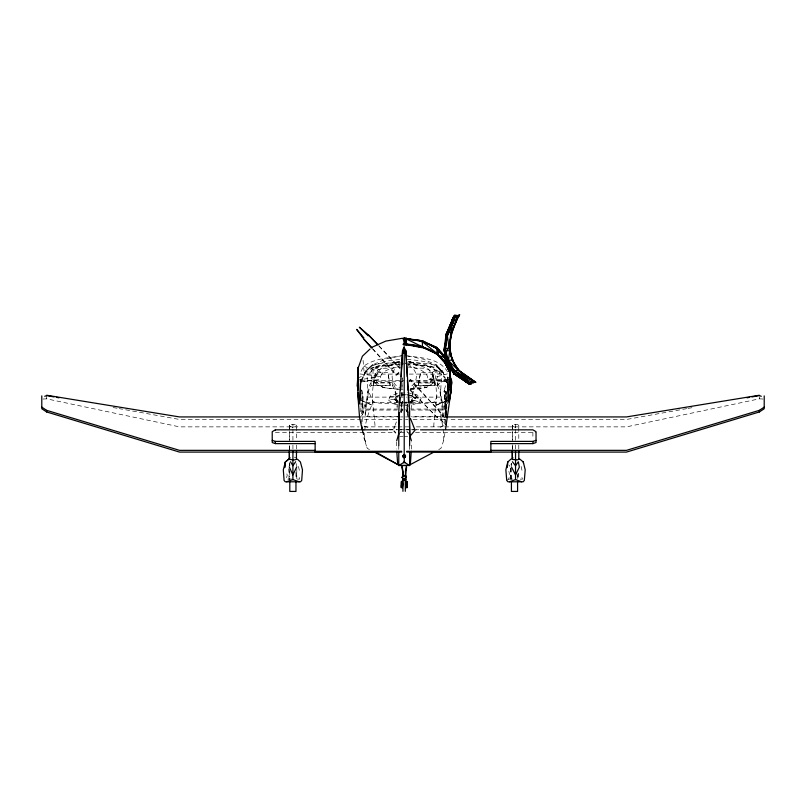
<?xml version="1.0" encoding="UTF-8"?>
<svg xmlns="http://www.w3.org/2000/svg" width="806" height="806" viewBox="0 0 806 806"><rect width="100%" height="100%" fill="white"/><g stroke="black" fill="none" stroke-linecap="round" stroke-linejoin="round"><path stroke-width="0.6" stroke-dasharray="4.03 3.02" d="M289.374 449.95L289.374 444.983M289.374 440.016L289.374 431.321M289.374 430.072L289.374 425.105L290.089 424.601L294.351 424.359L296.477 425.105L296.477 440.378M398.769 449.446L398.779 445.728M512.294 449.95L512.294 444.983M512.294 440.016L512.304 431.321M512.304 430.072L512.304 425.105L512.959 424.601L516.827 424.359L518.772 425.105L518.792 440.731M401.791 402.567L400.985 411.937M401.872 396.411L401.922 392.713M402.003 386.548L402.103 377.913M401.801 402.547L401.751 406.264L402.647 401.136L400.37 412.4L401.771 408.823L400.481 412.108M401.892 396.351L401.972 390.154M401.993 388.915L402.144 377.752M409.297 380.563L445.768 380.523L446.836 381.5L443.925 391.101L446.03 392.089L445.265 395.383L444.852 425.346L438.162 427.996M396.673 441.839L396.693 449.073M360.876 381.097L360.887 380.523L404.269 380.573M361.179 381.661L361.269 379.596M362.136 421.719L363.234 395.383L361.753 390.114L363.184 413.307L361.531 415.997M407.423 363.032L416.138 364.07L427.734 368.584C442.857 385.167 433.588 408.672 433.799 428.54M411.362 449.073L411.413 441.718M446.323 392.512L445.365 413.307L446.312 417.79L446.03 392.089L446.312 414.314M360.715 411.775L361.118 403.353M447.108 391.484L443.925 391.101L446.312 417.79L444.328 390.114L445.365 413.307L444.227 405.75L440.378 397.116L441.587 374.085L439.099 373.46C431.754 364.191 418.475 365.481 407.886 364.04M360.242 380.835L360.302 379.817M296.185 476.92L296.648 470.19M511.054 479.167L510.591 467.954L511.266 463.51M517.805 476.92L518.036 473.555M361.703 382.931L361.954 379.223M360.08 381.863L360.332 379.505M360.443 381.651L360.655 379.596L360.443 382.034M444.993 424.097L445.547 419.11M445.688 417.861L447.642 400.411L445.265 395.383M398.305 416.49L365.199 416.49L368.473 391.152L371.092 385.409L371.092 382.457L392.421 382.457L395.041 387.384L397.942 406.657M411.02 409.257L413.357 391.152L415.977 385.409L415.977 382.457L437.295 382.457L439.915 387.384L443.189 409.065L411.312 409.065M446.998 396.824L445.607 406.617L447.068 396.663M289.304 465.737L289.636 463.51M411 403.04L413.357 387.384L415.977 382.457M438.696 449.567L440.862 448.418L441.809 446.131L443.723 440.278L445.305 430.747M447.29 380.835L447.592 376.513L448.327 379.596M373.289 385.459L375.727 372.553L387.787 372.553L390.215 385.459L373.289 385.459L375.727 372.553M418.173 385.459L420.601 372.553L432.671 372.553L435.099 385.459L418.173 385.459L420.601 372.553M506.732 480.426L508.616 479.137L509.866 475.248L508.868 471.349M443.723 440.278C443.622 427.009 441.124 413.639 435.008 401.71L437.93 393.127M361.672 389.913L363.184 413.307L364.302 405.75L368.161 397.116L366.71 368.624L363.98 375.646L366.73 369.158M409.307 401.932L413.559 400.26L414.496 397.902L411.765 395.786L406.415 394.708M363.98 375.465L366.71 368.624M397.408 393.348L390.205 396.209L388.603 400.189L394.608 399.151L395.605 396.633L397.882 395.736M397.479 401.912L394.537 399.635L396.24 396.764L400.481 395.081L405.227 394.789M409.629 402.184L414.193 400.38L415.191 397.862L421.185 398.144L419.594 402.134L412.39 404.985L409.035 405.196M394.537 399.635L396.24 396.764M409.66 402.678L414.254 400.864L415.261 398.335L411.765 395.786M395.051 425.276L396.441 421.85M369.36 393.137L373.168 401.72C366.942 416.037 360.997 433.316 367.324 448.428L369.491 449.536M360.856 400.411L363.234 395.383M436.016 380.15L437.396 377.238L436.822 370.478C431.784 364.665 423.533 365.219 416.591 364.987L409.841 361.179L416.591 364.987M400.925 412.511L403.121 407.997M402.416 355.637C389.298 358.005 374.871 358.025 363.697 366.246L359.758 373.924L380.492 376.442L382.598 372.805C388.069 368.503 395.172 367.435 401.922 366.901M363.687 375.898L366.559 370.367M371.092 382.457L368.473 387.384L365.199 409.065L398.305 409.065M439.099 373.46L440.187 371.526M400.925 412.843L403.121 408.995M410.244 388.824L428.429 385.429L432.731 378.538L432.238 372.443L428.852 369.591L423.755 368.201L414.838 367.989L409.871 364.796L407.504 364.473M410.173 389.288C420.218 389.036 432.62 388.885 435.693 377.148L435.149 370.619C430.394 365.068 422.525 365.702 415.956 365.511L410.476 362.237L408.289 361.894M400.451 364.473L398.134 364.796L392.854 368.09L384.2 368.271L378.437 369.591L375.928 372.543L375.546 378.538L375.908 380.613L379.707 385.429L384.533 387.817L402.919 389.792M399.655 361.894L397.519 362.237L391.696 365.612L382.155 365.964L375.787 367.516L373.027 370.74L373.007 379.757L377.198 385.077L384.533 387.817M399.423 361.279L397.167 361.672L391.031 365.088L380.976 365.521L374.286 367.224L371.375 370.599L371.334 380.16M372.523 348.867L395.887 375.102L400.209 370.78M395.887 375.102L396.874 375.022L400.34 371.556M409.095 381.44L410.818 379.707L441.124 413.135L445.486 419.211M363.053 360.302L364.191 373.128L366.015 371.314M398.859 433.699L401.116 431.462L403.756 430.464M436.459 385.5L445.97 379.223L446.302 382.931M432.238 372.443L435.149 370.619M364.191 373.128C374.337 365.148 387.485 363.103 399.998 362.126M375.122 364.765L388.563 360.725L400.914 359.275M373.873 364.302L385.893 358.932L401.559 355.778M447.854 400.25L435.593 405.368L447.642 400.411M395.545 397.116L400.129 395.303M371.626 366.005L377.853 363.889L399.363 362.196M435.008 401.71L430.505 403.071L407.927 403.937M400.229 365.43L399.595 365.592A12.11 11.939 0.1 0 0 399.595 387.666M358.972 377.51L361.39 376.513M762.99 399.041L759.343 398.839L626.484 426.868L413.045 426.868M686.762 408.632L626.484 419.463L449.456 419.463M687.992 408.41L692.918 407.524M359.184 379.888L362.74 379.314M363.919 379.122L380.492 376.442L380.17 379.414L360.373 381.843M428.429 385.429L430.948 385.077M402.466 362.76L392.673 364.07L380.764 368.584C366.982 385.208 374.427 409.035 375.153 428.54M410.173 389.127L427.049 387.495M371.546 367.465L374.286 367.224M410.818 379.707L409.831 379.797L441.124 413.135M399.433 364.151C389.278 365.581 376.251 364.352 369.43 373.46L366.942 374.085L400.532 374.085M400.642 406.023L403.02 405.831M403.373 402.305L406.929 402.083M404.33 402.516L407.504 402.315M407.917 405.267L402.315 405.62L398.91 404.934M400.763 393.147L405.237 392.865M401.227 394.759L405.468 394.497M401.197 395.232L405.468 394.97M404.33 403.01L407.524 402.809M43.01 399.041L46.657 398.839L179.516 426.868L359.053 426.868M404.169 404.088L406.677 403.987M291.782 479.056L286.18 479.137L287.228 475.248L286.221 471.349M508.616 479.137L514.389 479.056M409.247 374.085L441.587 374.085M409.277 381.218L446.816 381.178L445.909 378.991M373.289 382.991L390.215 382.991M418.173 382.991L435.099 382.991M371.092 385.409L392.421 385.409L395.041 391.152L397.217 408.048M415.977 385.409L437.295 385.409L439.915 391.152L443.189 416.49L411.312 416.49M368.161 397.116L398.043 397.116M399.282 397.116L406.758 397.116M408.007 397.116L440.378 397.116M398.305 402.506L365.199 402.506L365.199 416.49M411.312 402.506L443.189 402.506L443.189 416.49M365.199 410.042L397.076 410.042M411.312 410.042L443.189 410.042M361.572 416.934L399.232 416.934M400.491 416.934L403 416.934M405.509 416.934L446.947 416.934M396.723 419.463L179.516 419.463L119.238 408.632M397.983 419.463L403 419.463M405.509 419.463L408.017 419.463M413.045 419.463L448.196 419.463M364.08 426.868L396.723 426.868M397.983 426.868L411.785 426.868M388.945 429.759L398.889 429.759M400.139 429.759L405.106 429.759M406.355 429.759L410.083 429.759M411.322 429.759L415.06 429.759M416.299 429.759L418.788 429.759M389.238 429.84L396.743 429.84M397.993 429.84L403 429.84M405.499 429.84L419.231 429.84M275.38 432.348L392.985 432.348M400.501 432.348L407.997 432.348M415.493 432.348L536.04 432.651M399.635 436.288L403.091 436.288M404.239 436.288L407.685 436.288M403.02 381.218L361.703 381.178L360.887 380.523L361.703 381.5M520.152 479.107L522.459 479.137L521.21 475.248M297.374 479.107L299.61 479.137L298.563 475.248M447.904 379.848L427.936 379.152L427.573 376.301C423.13 368.785 413.931 367.314 405.962 366.891M402.919 404.038L379.273 403.141L373.168 401.72M390.205 396.209L395.605 396.633M406.617 405.932L409.025 406.123M382.507 387.545L402.95 389.59M407.03 359.275C416.299 360.423 426.626 360.604 434.656 365.924M446.887 381.701L427.936 379.152L448.489 373.571C440.539 357.602 420.782 357.975 405.529 355.627M408.521 361.279L410.818 361.672M113.082 407.524L118.008 408.41M407.614 356.02L423.402 359.154L435.865 364.786M407.473 392.724L416.561 394.557L421.185 398.144M407.675 394.668L412.269 395.585L415.191 397.862M398.638 402.144L403.262 403.071M407.695 395.142L412.309 396.068M398.668 401.66L403.262 402.587M397.771 404.703L393.237 403.786L388.603 400.189M447.733 377.379L449.768 377.833M408.239 365.43C412.954 367.073 416.128 371.667 416.339 376.634A12.11 11.939 0.1 0 1 409.932 387.172M414.193 400.38L419.594 402.134M364.111 426.082L370.81 428.288M363.697 366.246L369.601 368.302M370.79 368.705L382.598 372.805M434.162 365.128L430.686 363.889L407.947 362.126L420.863 363.395L434.736 367.375L436.409 368.574M436.822 370.478L441.446 372.825M361.944 400.854L372.835 405.368L360.524 400.25M294.351 457.123L295.752 457.768M289.374 425.77L292.931 427.603L296.477 425.77L296.477 425.105M512.304 425.77L515.538 427.603L518.772 425.77L518.772 425.105M414.496 397.902L415.261 398.335M395.303 399.101L398.033 401.227M394.608 399.151L397.519 401.428M375.787 367.516L378.437 369.591M409.922 390.255L437.184 417.377L446.796 425.356L437.92 416.722M413.559 400.26L414.254 400.864M406.849 431.331L409.166 433.598M410.012 389.419L437.184 417.377M379.001 345.855L400.36 368.05M378.951 346.167L400.219 368.997M372.563 348.605L396.874 375.022M440.378 413.78L445.184 419.463M508.757 464.84L509.956 466.412M405.861 409.962L408.058 413.81M405.861 409.126L408.602 414.778M442.262 370.256L444.086 374.619M443.179 372.523L444.096 374.77M362.831 430.888L366.377 446.141M521.129 466.412L522.207 471.349M298.482 466.412L299.57 471.349M408.017 412.44L406.687 406.264L408.058 416.47L407.665 404.078M362.418 430.757L364.463 440.288M435.099 385.459L432.671 372.553M390.215 385.459L387.787 372.553M296.134 463.51L296.467 465.737M448.539 382.034L447.995 376.513M447.995 381.661L447.592 376.513L447.239 379.807M289.042 469.072L289.576 476.92M360.957 402.899L361.471 415.372M361.672 420.359L361.834 424.097M407.645 404.018L408.058 416.47M518.792 444.983L518.802 449.95M296.487 444.983L296.487 449.95M759.343 396.673L759.343 398.839M532.887 432.348L532.887 436.248M518.419 473.283L518.419 478.935M517.583 474.502L517.583 478.835M515.538 424.268L515.538 427.966M515.538 429.195L515.538 440.257M515.538 444.983L515.538 449.95M512.304 425.105L512.304 440.731M512.304 444.711L512.304 449.617M511.427 463.148L511.427 466.473M511.427 468.034L511.427 482.089M510.591 467.954L510.591 480.104M437.295 382.457L437.295 385.409M409.639 445.708L409.639 449.426M392.421 382.457L392.421 385.409M296.799 468.407L296.799 478.935M295.963 472.195L295.963 478.835M292.931 424.268L292.931 427.966M292.931 429.195L292.931 440.257M292.931 444.983L292.931 449.95M289.797 462.402L289.797 467.571M289.797 471.036L289.797 481.001M289.374 425.105L289.374 440.731M289.374 445.718L289.374 449.456M288.971 468.407L288.971 480.104M46.657 395.585L46.657 398.839"/><path stroke-width="1.21" d="M297.434 459.178L300.396 461.959L302.482 469.797L301.706 480.426L300.557 481.797L285.233 481.797L284.085 480.426L283.309 469.797L285.395 461.959L289.364 458.644L289.374 451.189M409.639 451.904L409.639 465.515L404.4 465.536L398.758 465.546L398.769 451.924M398.779 445.728L398.809 411.06L402.637 350.882L403.725 353.33L404.713 353.35L405.801 350.882L409.629 411.06L409.639 445.708M518.812 458.644L518.812 459.43L517.019 459.904L512.304 459.42L512.294 451.189M409.992 436.288L409.055 412.531M357.733 392.361L359.889 399.867L360.534 382.749C359.637 434.928 356.363 375.153 358.317 367.607L362.388 356.232L370.035 348.998M450.524 389.61L450.171 372.503C443.915 352.454 422.505 344.041 403.171 344.081L422.364 347.718L422.475 340.857L403.272 338.036M422.475 340.857L436.842 348.494L444.962 356.776L450.171 372.503L450.544 393.348L450.252 367.324C444.479 348.192 424.853 340.263 406.476 339.044L435.784 353.25L422.374 347.295L404.713 343.85L404.803 338.752L406.496 338.087L406.365 345.039L403.161 344.555L404.693 344.767L403.262 338.983L404.803 338.752L422.475 340.857L422.455 341.724L436.852 347.497L444.962 356.776L450.252 367.324L450.151 373.319L444.862 362.69L436.902 353.784L436.852 347.497L422.475 340.857L415.09 340.001M450.594 390.507L450.252 367.324M450.544 393.731L450.161 372.886L444.872 362.277L436.943 354.156L422.374 346.832M444.852 363.123L444.952 357.824L438.545 350.449L438.555 349.441L444.942 357.411L450.252 367.617L450.635 388.321M359.889 399.867L359.97 395.746M436.842 348.373L436.852 347.497L438.535 350.116M358.317 367.042L357.733 384.452L358.317 367.365M357.733 390.567L358.317 372.422L357.733 388.311M405.358 475.439L406.295 477.464L405.892 475.923L402.99 475.923L402.144 477.464L403.071 475.439C406.496 474.22 406.194 478.432 405.509 480.527L406.98 481.565L407.01 487.62L405.831 487.62L405.539 481.565M405.831 487.62L405.539 483.802M357.733 381.48L358.317 367.445M444.831 350.57L444.741 352.605L448.025 363.758L444.005 350.126L446.081 334.48L453.798 316.355L454.816 315.196L459.047 315.73L459.682 314.652C453.264 324.546 450.403 336.495 449.446 348.192C450.635 363.264 460.76 374.911 473.968 381.44L475.359 382.477L471.601 382.266L468.417 383.142L465.868 381.832L453.879 373.732L449.405 366.267M411.251 451.37L410.395 463.994L409.468 465.062L434.434 451.823M402.778 476.437L403.02 471.349L402.013 465.969M399.403 412.531L398.486 436.288M399.897 402.617L400.149 397.66M400.522 390.225L400.955 381.55M401.207 376.593L402.506 350.57L404.219 346.57M407.01 487.62L406.98 481.565M402.839 476.517L403.02 473.122L401.862 467.117M403.977 350.6L404.219 348.081L404.219 454.836L402.768 456.216L403.222 457.193L404.219 457.788L405.216 457.183L405.166 455.521M507.246 467.571L507.8 461.949L510.863 459.188M445.295 343.85L445.003 347.366L445.537 343.709M445.587 340.344L446.081 334.48L453.153 317.917L458.382 317.282L459.259 314.703L451.33 332.334L449.083 348.061L452.368 360.01L458.503 370.266L475.56 382.397L458.171 370.307L448.468 360.484L445.658 351.053L449.083 348.061L447.29 335.175M406.436 465.969L405.438 471.349L405.68 476.437M403.071 475.439L402.365 477.847L402.929 480.527L401.418 481.575L401.287 487.6L402.406 487.63L402.748 481.575M284.669 467.571L285.395 461.959L288.719 459.178M452.69 321.523C449.889 338.107 446.484 356.161 458.503 370.266L475.893 382.296M453.929 374.055L453.607 372.15L454.604 370.77L458.876 370.176C445.658 355.043 449.113 334.228 457.596 317.433L453.798 316.355L452.277 319.599L453.375 322.199C446.786 334.802 441.315 350.066 448.025 363.758M284.679 467.51L285.395 461.959M446.01 340.082L446.333 337.664M446.645 335.246L446.957 332.828L453.798 316.355L458.251 315.861L452.116 332.193L448.055 332.707M450.735 393.066L445.506 429.548M406.597 467.117L405.559 475.389M402.768 479.469L402.929 478.391L405.519 478.391L405.67 480.104L402.768 480.104L402.768 479.469L405.67 479.469M396.693 440.721L398.859 433.699M357.663 379.203L357.159 385.923L358.267 388.623M447.935 363.425L444.005 350.126L446.776 336.203L454.695 318.632L452.932 318.038L454.816 315.196M450.423 390.033L451.995 382.749L451.31 379.203L450.01 377.51M507.8 461.949L505.866 469.797L506.732 480.426L507.941 481.797L523.134 481.797L524.333 480.426L525.21 469.797L523.275 461.959L519.89 459.178M471.147 383.978L471.601 382.266L473.968 381.44L454.604 370.77L447.521 361.965L445.658 351.053L449.768 350.57L448.468 360.484L447.521 361.965L453.607 372.15L471.147 383.978L468.417 383.142L453.879 373.732L448.61 364.755M402.748 483.812L402.406 487.63M448.458 399.877L447.793 381.973L448.458 399.877L450.625 392.381L449.929 372.019C443.753 353.088 424.037 345.2 405.579 344.595L405.579 344.132M393.973 428.308L394.597 426.424M357.683 386.376L358.408 384.21M404.965 455.964L404.219 455.068L403.373 455.481L402.99 456.488L403.544 456.76M450.222 389.832L450.907 388.17M405.055 455.481L405.438 456.236L404.219 457.556L404.219 461.314L403.463 462.634L398.758 465.546M296.779 466.785L292.9 474.925L289.223 466.785M403.252 455.551L402.768 456.216M453.153 317.917L452.277 319.599L454.856 319.025L446.081 334.48L447.108 337.029L444.721 352.101L448.126 364.131M361.954 379.223L363.103 377.007M446.081 334.48L446.957 332.828M402.144 477.464L402.99 475.923M445.658 351.053L444.741 352.605L446.181 356.957L444.59 351.738L446.776 336.203L453.849 320.194L455.037 319.468M295.661 461.747L292.9 465.707L292.9 479.59L299.187 481.787M512.284 458.644L512.969 457.768M410.707 435.421L415.06 430.203L410.536 418.657M289.364 458.644L290.1 457.768M453.939 316.879L452.932 318.038L454.03 320.647L446.937 336.586L445.003 352.575M404.934 456.952L404.219 457.727L403.222 457.133M403.222 455.33L404.924 454.987L405.66 456.216M367.445 369.571L372.785 364.796M403.262 338.983L404.814 337.805L406.385 344.142L422.374 347.295M490.884 450.353L626.484 450.353L759.343 410.345L764.209 407.141M431.875 452.085L626.484 452.085L759.343 411.967L764.209 408.753L764.209 395.887M402.758 363.345L402.154 363.728L402.758 364.111M387.988 429.84L275.38 429.84L272.226 431.684L272.226 442.544L275.38 443.622L315.136 443.622M371.768 347.356L385.842 341.079L402.355 338.288M44.713 396.31L46.657 395.585L54.032 396.915M509.483 481.787L515.538 479.6L521.593 481.787M286.593 481.787L292.9 479.59M490.864 443.622L532.887 443.622L536.04 442.544L536.04 431.684L532.887 429.84L420.48 429.84M406.768 452.095L490.864 452.095L490.864 441.396L532.887 441.396L536.04 440.338M404.894 456.76L405.438 456.236M449.758 348.101L444.912 348.545M453.103 359.869L448.468 360.484L454.604 370.77L469.686 382.931L453.828 373.44L448.67 364.836M747.041 397.801L749.499 397.358M751.968 396.915L759.343 395.585L761.287 396.31M759.343 395.232L626.484 416.934L446.947 416.934M407.302 465.394L400.985 465.435M360.312 416.934L179.516 416.934L46.657 395.232M272.226 440.338L275.38 441.396L315.136 441.396L315.136 452.095L401.741 452.095M315.116 450.353L179.516 450.353L46.657 410.345L41.791 407.141M315.136 451.3L401.741 451.3M406.768 451.3L490.864 451.3M375.374 452.085L179.516 452.085L46.657 411.967L41.791 408.753L41.791 395.887M403.463 462.634L404.965 462.634L409.639 465.515M403.202 475.681L405.247 475.681M402.929 479.761L405.509 479.761M405.831 485.988L407.01 485.988M401.287 485.968L402.406 485.998M410.163 339.427L412.632 339.719M56.501 397.358L58.959 397.801M431.311 345.714L434.625 347.215M404.219 454.836L405.216 455.33M373.833 451.763L398.94 465.133L376.714 452.609M404.219 457.556L402.99 456.236M405.69 363.345L406.305 363.728M469.697 384.301L453.879 373.732M454.604 370.77L473.072 383.334M469.404 384.361L465.868 381.832L469.969 384.24L453.828 373.44L448.529 364.423M422.475 341.815L436.751 353.27L438.545 350.449L438.464 355.164L444.952 357.824L450.242 368.423L450.564 386.537M378.145 344.968L368.745 335.205L359.365 327.206L368.211 335.83M436.127 348.011L439.27 351.315M368.745 335.205L377.248 344.343M441.476 353.703L444.418 356.877L449.929 367.042M363.899 337.926L356.675 329.402L364.171 339.497L371.727 347.698M436.842 348.212L444.952 357.3L450.252 367.617M364.171 339.497L371.687 347.93M449.718 366.67L444.942 357.542L441.356 353.411L444.942 357.411L449.718 366.659M394.084 431.069L395.555 432.812M436.389 365.209L442.464 372.523L438.393 367.607M512.404 461.757L515.538 465.707L518.369 461.757L519.336 467.188L515.538 474.925L511.568 467.178M443.713 376.271L445.214 378.236M448.569 364.393L453.607 372.15M404.219 347.779L405.922 350.57L407.232 376.593M290.482 461.757L292.9 465.707L292.931 451.189M435.865 364.786L437.537 367.576M404.219 461.314L404.965 462.634M450.161 372.886L444.862 362.69L436.943 354.156M450.534 388.734L450.242 368.423L444.962 356.776L444.942 357.542M409.166 433.598L411.392 440.57M450 384.2C452.771 386.739 447.713 414.113 448.368 395.766M444.005 350.126L445.285 354.197M361.652 425.84L362.75 430.535M362.156 429.568L359.587 417.649L357.683 393.086M523.275 461.959L523.517 463.269M404.199 348.353L404.461 350.59M397.68 463.994L396.754 451.38M407.423 380.311L407.927 390.225M408.239 396.421L408.551 402.617M450.161 371.858L450.625 381.48M450.544 393.106L450.242 368.423M450.584 385.097L450.655 386.971L450.252 367.687M401.287 487.6L401.418 481.575M450.675 386.326L450.645 382.125L450.665 386.668M518.802 451.189L518.812 459.43M296.487 451.189L296.427 459.43L294.533 459.904L289.374 459.43L289.374 451.944M759.343 410.345L759.343 411.967M532.887 441.396L532.887 443.622M517.583 481.645L517.583 491.428L511.427 491.428L511.427 481.645M515.538 451.189L515.538 479.6M512.304 451.944L512.304 459.42M450.625 381.047L450.625 383.324M405.519 478.391L405.519 479.6M405.307 480.154L405.307 491.328M404.219 455.068L404.219 456.105M402.94 480.154L402.94 491.328M402.929 478.391L402.929 479.6M295.963 481.645L295.963 491.428L289.797 491.428L289.797 481.645M275.38 429.84L275.38 430.505M275.38 441.396L275.38 443.622M46.657 410.345L46.657 411.967M450.534 389.187L450.483 391.424L450.534 389.187"/></g></svg>
